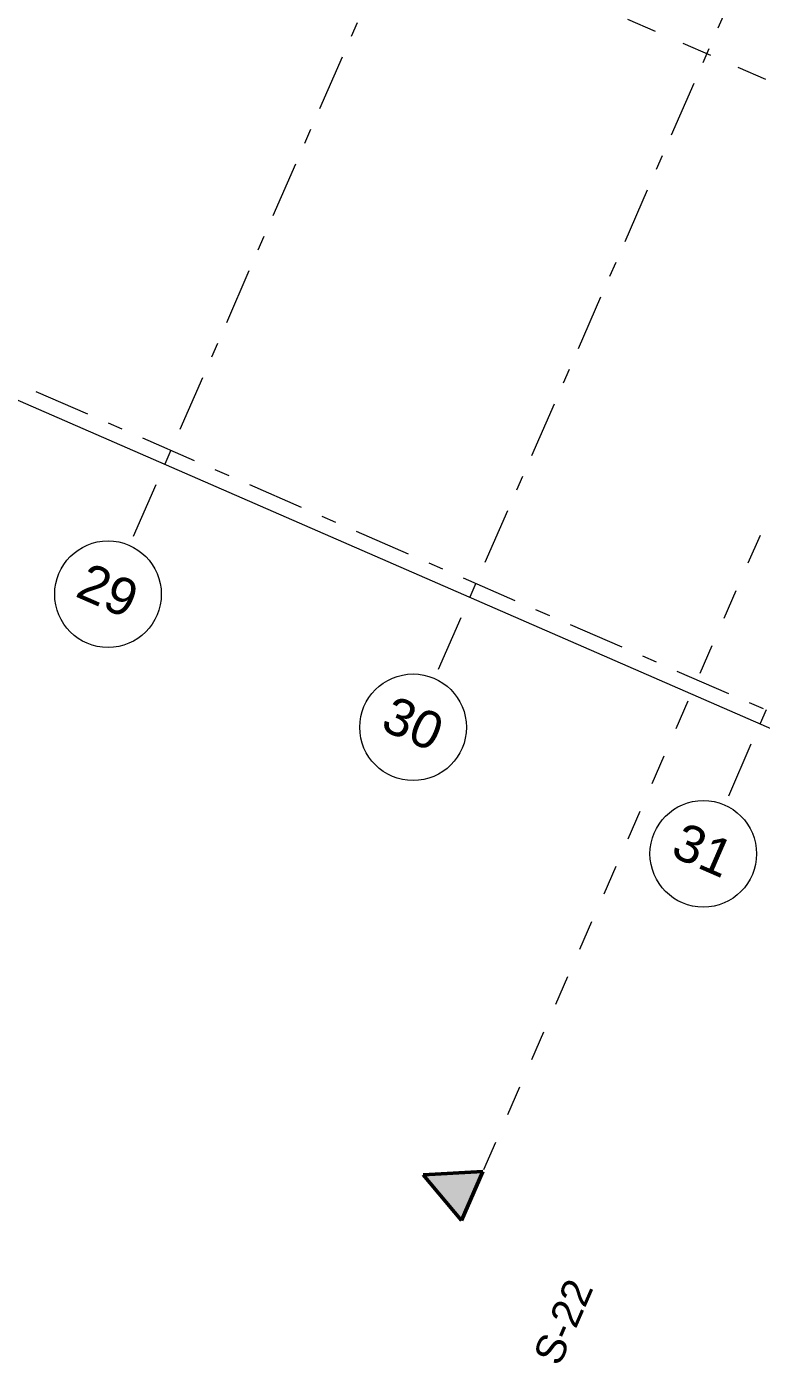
# Model space of a CAD drawing. Header units: millimetres. Extents: x -37281 to 954596, y -59787 to 956680.
# Drawn here: x 869782 to 876672, y -59787 to -47242 of the extents above; entities that cross this region are included whole.
import ezdxf
from ezdxf.enums import TextEntityAlignment as Align

# ---------------------------------------------------------------- set-up
doc = ezdxf.new("R2010")
doc.units = ezdxf.units.MM
doc.header["$MEASUREMENT"] = 0
doc.linetypes.add('Dashed', pattern=[564.444447, 282.222223, -282.222223])
doc.linetypes.add('Double Dashed', pattern=[1093.611073, 529.166651, -211.666656, 141.111112, -211.666656])
for name, color, linetype in [('A-95-MC_Marker_Section_P2.Marker', 7, 'Continuous'), ('New_A-15-MG_Structural_Grid_Phase_2', 7, 'Continuous'), ('New_A-20-M_Floor_Slab', 7, 'Continuous')]:
    doc.layers.add(name, color=color, linetype=linetype)
for name, color, linetype, lineweight in [('A-95-MC_Marker_Section_P2.Marker_Pen_No__1', 7, 'Continuous', 13), ('A-95-MC_Marker_Section_P2.Marker_Pen_No__6', 7, 'Continuous', 35), ('New_A-20-M_Floor_Slab_Pen_No__89', 8, 'Continuous', 20)]:
    doc.layers.add(name, color=color, linetype=linetype, lineweight=lineweight)
doc.layers.add('A-95-MC_Marker_Section_P2.Marker_Pen_No__25', color=7, linetype='Continuous', lineweight=50, true_color=0x2a2a2a)
doc.layers.add('New_A-15-MG_Structural_Grid_Phase_2_Pen_No__222', color=7, linetype='Continuous', lineweight=13, true_color=0x65af33)
doc.styles.add('GENERATED_STYLE_4', font='')
doc.styles.get('GENERATED_STYLE_4').set_extended_font_data('Swis721 BT')

# ---------------------------------------------------------------- blocks, each defined once
blk = doc.blocks.new('Slab_14_2', base_point=(829423, -33019))
at = {"layer": 'New_A-20-M_Floor_Slab_Pen_No__89', "linetype": 'Continuous', "flags": 128}
blk.add_lwpolyline([(835798, -36247), (846610, -40961), (845514, -43475), (849167, -45067), (849456, -44405), (854578, -46639), (853019, -50213), (857348, -52101), (859874, -46307), (865370, -48704), (865314, -48833), (876789, -53836), (882242, -41331), (881288, -40915), (882070, -39121), (882663, -39379), (882879, -38885), (883240, -39043), (884525, -36097), (881674, -34853), (883644, -30335), (875292, -26694), (875236, -26823), (866166, -22868)], dxfattribs=at)
blk = doc.blocks.new('Standard grid marker_12')
at = {"layer": 'New_A-15-MG_Structural_Grid_Phase_2_Pen_No__222', "linetype": 'Double Dashed'}
blk.add_line((1317, 0), (57055, 0), dxfattribs=at)
at = {"layer": 'New_A-15-MG_Structural_Grid_Phase_2_Pen_No__222', "style": 'GENERATED_STYLE_4'}
for tag, p in [('AC_MarkerText_1_0', (-500, 43)), ('AC_MarkerText_1_1', (58871, 43))]:
    blk.add_attdef(tag, text='', height=350, rotation=180, dxfattribs=at).set_placement(p, align=Align.MIDDLE_CENTER)
blk = doc.blocks.new('Standard grid marker_14')
at = {"layer": 'New_A-15-MG_Structural_Grid_Phase_2_Pen_No__222', "linetype": 'Double Dashed'}
blk.add_line((7182, 0), (0, 0), dxfattribs=at)
at = {"layer": 'New_A-15-MG_Structural_Grid_Phase_2_Pen_No__222', "linetype": 'Continuous'}
blk.add_circle((-500, 0), 500, dxfattribs=at)
at = {"layer": 'New_A-15-MG_Structural_Grid_Phase_2_Pen_No__222', "style": 'GENERATED_STYLE_4'}
for tag, p in [('AC_MarkerText_1_0', (-500, 36)), ('AC_MarkerText_1_1', (27950, 36))]:
    blk.add_attdef(tag, text='', height=350, rotation=270, dxfattribs=at).set_placement(p, align=Align.MIDDLE_CENTER)
blk = doc.blocks.new('Standard grid marker_15')
at = {"layer": 'New_A-15-MG_Structural_Grid_Phase_2_Pen_No__222', "linetype": 'Double Dashed'}
blk.add_line((7182, 0), (0, 0), dxfattribs=at)
at = {"layer": 'New_A-15-MG_Structural_Grid_Phase_2_Pen_No__222', "linetype": 'Continuous'}
blk.add_circle((-500, 0), 500, dxfattribs=at)
at = {"layer": 'New_A-15-MG_Structural_Grid_Phase_2_Pen_No__222', "style": 'GENERATED_STYLE_4'}
for tag, p in [('AC_MarkerText_1_0', (-500, 36)), ('AC_MarkerText_1_1', (27950, 36))]:
    blk.add_attdef(tag, text='', height=350, rotation=270, dxfattribs=at).set_placement(p, align=Align.MIDDLE_CENTER)
blk = doc.blocks.new('Cutting Plane_2_2', base_point=(886237, -30056))
at = {"layer": 'A-95-MC_Marker_Section_P2.Marker_Pen_No__25', "linetype": 'Continuous'}
blk.add_hatch(color=256, dxfattribs=at).paths.add_polyline_path([(873860, -58439), (874060, -57980), (873502, -58010)])
at = {"layer": 'A-95-MC_Marker_Section_P2.Marker_Pen_No__1', "linetype": 'Dashed'}
blk.add_line((886137, -30285), (874060, -57980), dxfattribs=at)
at = {"layer": 'A-95-MC_Marker_Section_P2.Marker_Pen_No__25', "linetype": 'Continuous'}
for p, q in [((874060, -57980), (873502, -58010)), ((873502, -58010), (873860, -58439)), ((873860, -58439), (874060, -57980))]:
    blk.add_line(p, q, dxfattribs=at)
at = {"layer": 'A-95-MC_Marker_Section_P2.Marker_Pen_No__6', "insert": (874782, -59817), "char_height": 275, "attachment_point": 7, "rotation": 66.4404, "style": 'GENERATED_STYLE_4'}
blk.add_mtext('\\A1;{\\fSwis721 BT|b0|i0|c0|p34;S-22}', dxfattribs=at)
blk = doc.blocks.new('Cutting Plane_5_2', base_point=(883153, -50545))
at = {"layer": 'A-95-MC_Marker_Section_P2.Marker_Pen_No__1', "linetype": 'Dashed'}
blk.add_line((882924, -50445), (857513, -39365), dxfattribs=at)

msp = doc.modelspace()

# ---------------------------------------------------------------- block references
at = {"layer": 'A-95-MC_Marker_Section_P2.Marker'}
for name, p in [('Cutting Plane_5_2', (883153.1, -50545.4)), ('Cutting Plane_2_2', (886236.7, -30055.5))]:
    msp.add_blockref(name, p, dxfattribs=at)
at = {"layer": 'New_A-15-MG_Structural_Grid_Phase_2', "color": 8, "linetype": 'Continuous', "lineweight": 15}
ref = msp.add_blockref('Standard grid marker_14', (870744.4, -52106.2), dxfattribs=dict(at, zscale=1000, rotation=66.44041158399293))
ref.add_attrib('AC_MarkerText_1', '29', dxfattribs={"layer": 'New_A-15-MG_Structural_Grid_Phase_2_Pen_No__222', "color": 85, "true_color": 0x65af33, "height": 350, "rotation": 336.44041, "style": 'GENERATED_STYLE_4'}).set_placement((870544.5, -52528.2), align=Align.MIDDLE_CENTER)
ref = msp.add_blockref('Standard grid marker_14', (873606.3, -53354.1), dxfattribs=dict(at, zscale=1000, rotation=66.44041158399293))
ref.add_attrib('AC_MarkerText_1', '30', dxfattribs={"layer": 'New_A-15-MG_Structural_Grid_Phase_2_Pen_No__222', "color": 85, "true_color": 0x65af33, "height": 350, "rotation": 336.44041, "style": 'GENERATED_STYLE_4'}).set_placement((873406.4, -53776), align=Align.MIDDLE_CENTER)
ref = msp.add_blockref('Standard grid marker_15', (876328.1, -54541), dxfattribs=dict(at, zscale=1000, rotation=66.44041158399293))
ref.add_attrib('AC_MarkerText_1', '31', dxfattribs={"layer": 'New_A-15-MG_Structural_Grid_Phase_2_Pen_No__222', "color": 85, "true_color": 0x65af33, "height": 350, "rotation": 336.44041, "style": 'GENERATED_STYLE_4'}).set_placement((876128.3, -54962.9), align=Align.MIDDLE_CENTER)
at = {"layer": 'New_A-15-MG_Structural_Grid_Phase_2', "color": 8, "linetype": 'Continuous', "lineweight": 15, "zscale": 1000, "rotation": 156.4404115839929}
msp.add_blockref('Standard grid marker_12', (881586.1, -55774.3), dxfattribs=at)
at = {"layer": 'New_A-20-M_Floor_Slab', "color": 8, "linetype": 'Continuous', "lineweight": 20}
msp.add_blockref('Slab_14_2', (829422.8, -33019), dxfattribs=at)

doc.saveas('drawing.dxf')
